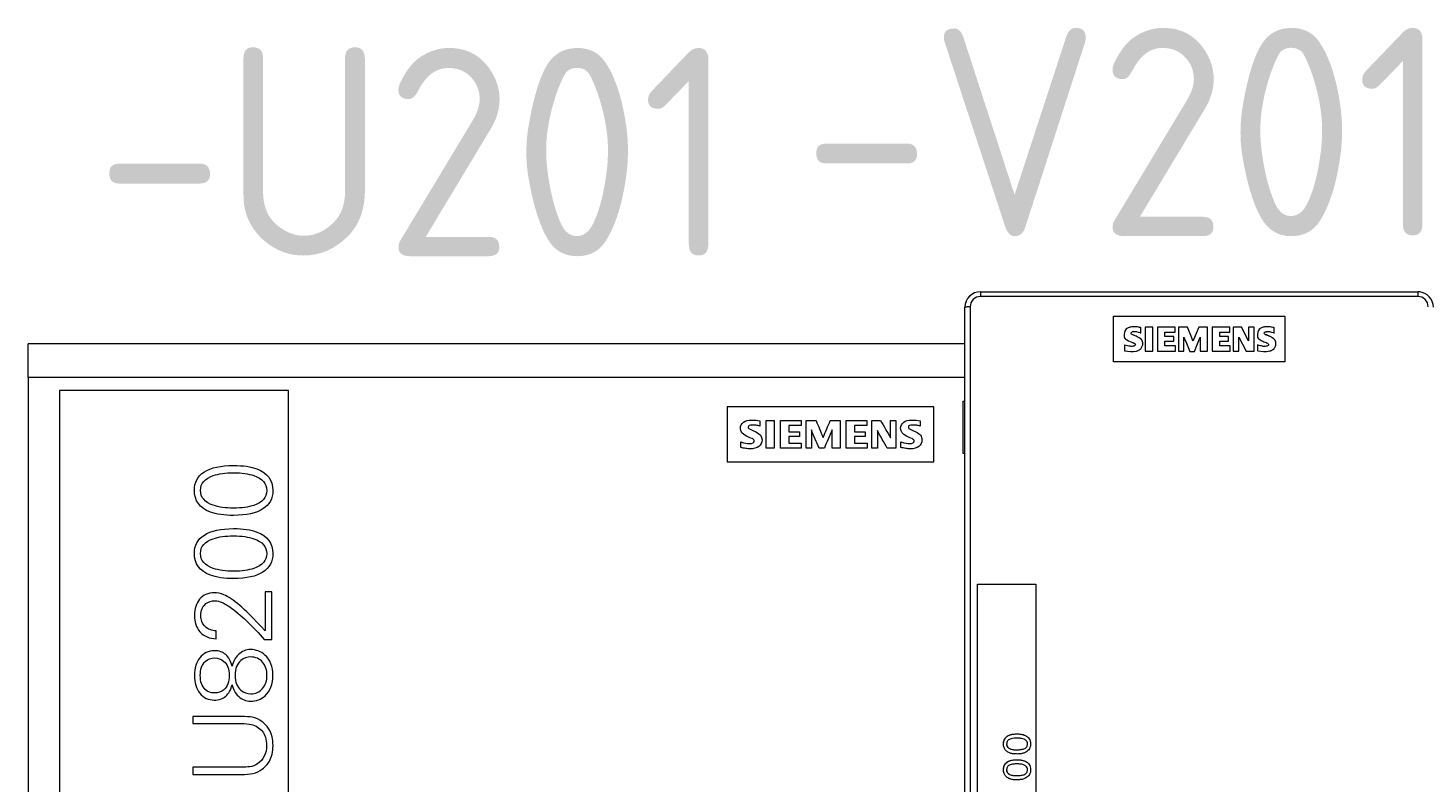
# Model space of a CAD drawing. Header units: millimetres. Extents: x 42151 to 59780, y 37376 to 44547.
# Drawn here: x 47894.4 to 48028.6, y 43530.1 to 43602.6 of the extents above; entities that cross this region are included whole.
import ezdxf
from ezdxf.enums import TextEntityAlignment as Align

# ---------------------------------------------------------------- set-up
doc = ezdxf.new("R2010")
doc.units = ezdxf.units.MM
doc.set_wipeout_variables(frame=1)
doc.layers.add('000-PI-Oprema', color=30, linetype='Continuous', lineweight=5)
doc.layers.add('SI-ORMAR-Oprema', color=30, linetype='Continuous', lineweight=5)
doc.layers.add('000-PI_TEXT', color=7, linetype='Continuous')
doc.styles.add('PI0', font='isocpeur.ttf', dxfattribs={"width": 0.9})

# ---------------------------------------------------------------- blocks, each defined once
blk = doc.blocks.new('6EP1336-3BA10_SITOP PSU8200 20 A')
blk.add_wipeout([(0, 125), (90, 125), (90, 0), (77.6, 0), (77.6, -5.35), (28.27, -5.35), (28.27, -8.9), (12.24, -8.9), (12.24, 0), (2.93, 0), (0, 0)])
at = {"layer": '000-PI-Oprema'}
for p, q in [((0, 121.75), (0, 125)), ((90, 125), (0, 125)), ((90, 125), (90, 121.75)), ((90, 121.75), (0, 121.75)), ((0, 121.75), (0, 34.7)), ((90, 121.75), (90, 34.7)), ((3, 120.5), (3, 35.6)), ((25, 120.5), (3, 120.5)), ((25, 35.6), (25, 120.5))]:
    blk.add_line(p, q, dxfattribs=at)
for points, degree in [([(0.03, 122.09), (0, 122.09), (-0.03, 122.09)], 2), ([(67.14, 118.95), (67.14, 117.19), (67.14, 115.42), (67.14, 113.65)], 3), ([(87, 118.95), (80.38, 118.95), (73.76, 118.95), (67.14, 118.95)], 3), ([(87, 113.65), (87, 115.42), (87, 117.19), (87, 118.95)], 3), ([(69.43, 116.75), (69.59, 116.68), (69.75, 116.61), (69.91, 116.54)], 3), ([(69.43, 116.75), (69.59, 116.68), (69.75, 116.61), (69.91, 116.54)], 3), ([(69.52, 117.67), (69.8, 117.67), (70.06, 117.64), (70.29, 117.59)], 3), ([(70.29, 117.59), (70.29, 117.42), (70.29, 117.25), (70.29, 117.08)], 3), ([(70.89, 117.61), (71.15, 117.61), (71.41, 117.61), (71.67, 117.61)], 3), ([(70.89, 117.61), (71.15, 117.61), (71.41, 117.61), (71.67, 117.61)], 3), ([(70.89, 114.96), (70.89, 115.85), (70.89, 116.73), (70.89, 117.61)], 3), ([(71.67, 117.61), (71.67, 116.73), (71.67, 115.85), (71.67, 114.96)], 3), ([(72.29, 117.61), (72.95, 117.61), (73.6, 117.61), (74.26, 117.61)], 3), ([(72.29, 114.96), (72.29, 115.85), (72.29, 116.73), (72.29, 117.61)], 3), ([(72.29, 117.61), (72.95, 117.61), (73.6, 117.61), (74.26, 117.61)], 3), ([(74.26, 117.14), (73.86, 117.14), (73.47, 117.14), (73.07, 117.14)], 3), ([(73.07, 117.14), (73.07, 116.94), (73.07, 116.74), (73.07, 116.54)], 3), ([(74.26, 117.61), (74.26, 117.45), (74.26, 117.3), (74.26, 117.14)], 3), ([(74.73, 117.61), (75.05, 117.61), (75.37, 117.61), (75.69, 117.61)], 3), ([(74.73, 114.96), (74.73, 115.85), (74.73, 116.73), (74.73, 117.61)], 3), ([(74.73, 117.61), (75.05, 117.61), (75.37, 117.61), (75.69, 117.61)], 3), ([(75.98, 114.96), (75.74, 115.55), (75.49, 116.13), (75.24, 116.72)], 3), ([(75.24, 116.72), (75.24, 116.13), (75.24, 115.55), (75.24, 114.96)], 3), ([(75.69, 117.61), (75.92, 117.08), (76.14, 116.54), (76.37, 116)], 3), ([(76.37, 116), (76.6, 116.54), (76.83, 117.08), (77.06, 117.61)], 3), ([(77.24, 116.72), (76.99, 116.13), (76.74, 115.55), (76.49, 114.96)], 3), ([(77.06, 117.61), (77.37, 117.61), (77.69, 117.61), (78.01, 117.61)], 3), ([(77.06, 117.61), (77.37, 117.61), (77.69, 117.61), (78.01, 117.61)], 3), ([(77.24, 114.96), (77.24, 115.55), (77.24, 116.13), (77.24, 116.72)], 3), ([(78.01, 117.61), (78.01, 116.73), (78.01, 115.85), (78.01, 114.96)], 3), ([(78.6, 117.61), (79.26, 117.61), (79.91, 117.61), (80.57, 117.61)], 3), ([(78.6, 117.61), (79.26, 117.61), (79.91, 117.61), (80.57, 117.61)], 3), ([(78.6, 114.96), (78.6, 115.85), (78.6, 116.73), (78.6, 117.61)], 3), ([(80.57, 117.14), (80.17, 117.14), (79.77, 117.14), (79.38, 117.14)], 3), ([(79.38, 117.14), (79.38, 116.94), (79.38, 116.74), (79.38, 116.54)], 3), ([(80.57, 117.61), (80.57, 117.45), (80.57, 117.3), (80.57, 117.14)], 3), ([(81.04, 117.61), (81.33, 117.61), (81.62, 117.61), (81.9, 117.61)], 3), ([(81.04, 114.96), (81.04, 115.85), (81.04, 116.73), (81.04, 117.61)], 3), ([(81.04, 117.61), (81.33, 117.61), (81.62, 117.61), (81.9, 117.61)], 3), ([(81.9, 117.61), (82.22, 117.06), (82.54, 116.5), (82.86, 115.95)], 3), ([(82.86, 117.61), (83.03, 117.61), (83.2, 117.61), (83.37, 117.61)], 3), ([(82.86, 117.61), (83.03, 117.61), (83.2, 117.61), (83.37, 117.61)], 3), ([(82.86, 115.95), (82.86, 116.5), (82.86, 117.06), (82.86, 117.61)], 3), ([(83.37, 117.61), (83.37, 116.73), (83.37, 115.85), (83.37, 114.96)], 3), ([(84.92, 117.67), (85.17, 117.67), (85.42, 117.64), (85.69, 117.59)], 3), ([(85.69, 117.59), (85.69, 117.42), (85.69, 117.25), (85.69, 117.08)], 3), ([(68.48, 115.02), (68.48, 115.2), (68.48, 115.38), (68.48, 115.56)], 3), ([(69.55, 115.88), (69.37, 115.96), (69.19, 116.04), (69.01, 116.12)], 3), ([(73.07, 116.54), (73.41, 116.54), (73.76, 116.54), (74.11, 116.54)], 3), ([(73.07, 116.54), (73.41, 116.54), (73.76, 116.54), (74.11, 116.54)], 3), ([(74.11, 116.09), (73.76, 116.09), (73.41, 116.09), (73.07, 116.09)], 3), ([(73.07, 116.09), (73.07, 115.88), (73.07, 115.67), (73.07, 115.46)], 3), ([(73.07, 115.46), (73.47, 115.46), (73.86, 115.46), (74.26, 115.46)], 3), ([(73.07, 115.46), (73.47, 115.46), (73.86, 115.46), (74.26, 115.46)], 3), ([(74.11, 116.54), (74.11, 116.39), (74.11, 116.24), (74.11, 116.09)], 3), ([(74.26, 115.46), (74.26, 115.3), (74.26, 115.13), (74.26, 114.96)], 3), ([(79.38, 116.54), (79.72, 116.54), (80.07, 116.54), (80.42, 116.54)], 3), ([(79.38, 116.54), (79.72, 116.54), (80.07, 116.54), (80.42, 116.54)], 3), ([(80.42, 116.09), (80.07, 116.09), (79.72, 116.09), (79.38, 116.09)], 3), ([(79.38, 116.09), (79.38, 115.88), (79.38, 115.67), (79.38, 115.46)], 3), ([(79.38, 115.46), (79.78, 115.46), (80.19, 115.46), (80.6, 115.46)], 3), ([(79.38, 115.46), (79.78, 115.46), (80.19, 115.46), (80.6, 115.46)], 3), ([(80.42, 116.54), (80.42, 116.39), (80.42, 116.24), (80.42, 116.09)], 3), ([(80.6, 115.46), (80.6, 115.3), (80.6, 115.13), (80.6, 114.96)], 3), ([(82.54, 114.96), (82.22, 115.53), (81.9, 116.09), (81.58, 116.65)], 3), ([(81.58, 116.65), (81.58, 116.09), (81.58, 115.53), (81.58, 114.96)], 3), ([(83.85, 115.02), (83.85, 115.2), (83.85, 115.38), (83.85, 115.56)], 3), ([(84.92, 115.88), (84.74, 115.96), (84.56, 116.04), (84.39, 116.12)], 3), ([(71.67, 114.96), (71.41, 114.96), (71.15, 114.96), (70.89, 114.96)], 3), ([(74.26, 114.96), (73.6, 114.96), (72.95, 114.96), (72.29, 114.96)], 3), ([(75.24, 114.96), (75.07, 114.96), (74.9, 114.96), (74.73, 114.96)], 3), ([(76.49, 114.96), (76.32, 114.96), (76.15, 114.96), (75.98, 114.96)], 3), ([(78.01, 114.96), (77.75, 114.96), (77.5, 114.96), (77.24, 114.96)], 3), ([(80.6, 114.96), (79.94, 114.96), (79.27, 114.96), (78.6, 114.96)], 3), ([(81.58, 114.96), (81.4, 114.96), (81.22, 114.96), (81.04, 114.96)], 3), ([(83.37, 114.96), (83.09, 114.96), (82.81, 114.96), (82.54, 114.96)], 3), ([(67.14, 113.65), (73.76, 113.65), (80.38, 113.65), (87, 113.65)], 3), ([(67.14, 113.65), (73.76, 113.65), (80.38, 113.65), (87, 113.65)], 3), ([(23.4, 101.17), (23.19, 101.17), (22.97, 101.17), (22.76, 101.17)], 3), ([(22.76, 101.17), (22.76, 99.93), (22.76, 98.68), (22.76, 97.43)], 3), ([(23.4, 96.59), (23.4, 98.12), (23.4, 99.64), (23.4, 101.17)], 3), ([(22.76, 97.43), (21.63, 98.64), (20.82, 99.45), (20.33, 99.86)], 3), ([(18.07, 96.66), (18.07, 96.92), (18.07, 97.18), (18.07, 97.43)], 3), ([(22.68, 96.59), (22.92, 96.59), (23.16, 96.59), (23.4, 96.59)], 3), ([(22.68, 96.59), (22.92, 96.59), (23.16, 96.59), (23.4, 96.59)], 3), ([(20.46, 89.19), (18.91, 89.19), (17.35, 89.19), (15.8, 89.19)], 3), ([(15.8, 89.19), (15.8, 88.97), (15.8, 88.74), (15.8, 88.52)], 3), ([(15.8, 84.31), (15.8, 84.08), (15.8, 83.86), (15.8, 83.63)], 3)]:
    blk.add_open_spline(points, degree=degree, dxfattribs=at)
for points, knots in [([(69.01, 116.12), (68.61, 116.31), (68.42, 116.56), (68.42, 117.12), (68.52, 117.31), (68.92, 117.6), (69.19, 117.67), (69.52, 117.67)], [0, 0, 0, 0, 0.381216, 0.381216, 0.691508, 0.691508, 1, 1, 1, 1]), ([(70.29, 117.08), (70.17, 117.12), (70.05, 117.15), (69.83, 117.19), (69.71, 117.19), (69.3, 117.19), (69.17, 117.13), (69.17, 116.94), (69.18, 116.9), (69.26, 116.83), (69.33, 116.79), (69.43, 116.75)], [0, 0, 0, 0, 0.174482, 0.174482, 0.348965, 0.348965, 0.718538, 0.718538, 0.861327, 0.861327, 1, 1, 1, 1]), ([(84.39, 116.12), (84.01, 116.3), (83.82, 116.55), (83.82, 117.12), (83.92, 117.31), (84.3, 117.6), (84.57, 117.67), (84.92, 117.67)], [0, 0, 0, 0, 0.388208, 0.388208, 0.695018, 0.695018, 1, 1, 1, 1]), ([(84.8, 116.75), (84.96, 116.68), (85.12, 116.61), (85.48, 116.45), (85.63, 116.34), (85.82, 116.08), (85.87, 115.93), (85.87, 115.5), (85.77, 115.29), (85.36, 114.98), (85.08, 114.9), (84.63, 114.9), (84.49, 114.92), (84.13, 114.97), (83.97, 115), (83.85, 115.02)], [0, 0, 0, 0, 0.111429, 0.111429, 0.2549, 0.2549, 0.399107, 0.399107, 0.627727, 0.627727, 0.85708, 0.85708, 0.92854, 0.92854, 1, 1, 1, 1]), ([(85.69, 117.08), (85.56, 117.12), (85.44, 117.15), (85.23, 117.19), (85.11, 117.19), (84.7, 117.19), (84.56, 117.13), (84.56, 116.91), (84.64, 116.83), (84.8, 116.75)], [0, 0, 0, 0, 0.176738, 0.176738, 0.353476, 0.353476, 0.750412, 0.750412, 1, 1, 1, 1]), ([(69.91, 116.54), (70.31, 116.35), (70.5, 116.09), (70.5, 115.51), (70.4, 115.3), (69.98, 114.98), (69.7, 114.9), (69.24, 114.9), (69.1, 114.91), (68.77, 114.97), (68.62, 114.99), (68.48, 115.02)], [0, 0, 0, 0, 0.333134, 0.333134, 0.592008, 0.592008, 0.850883, 0.850883, 0.925702, 0.925702, 1, 1, 1, 1]), ([(68.48, 115.56), (68.82, 115.46), (69.08, 115.41), (69.6, 115.41), (69.76, 115.49), (69.76, 115.75), (69.69, 115.83), (69.55, 115.88)], [0, 0, 0, 0, 0.273743, 0.273743, 0.706704, 0.706704, 1, 1, 1, 1]), ([(83.85, 115.56), (84.22, 115.46), (84.5, 115.41), (84.98, 115.41), (85.13, 115.49), (85.13, 115.7), (85.12, 115.74), (85.06, 115.79), (85.01, 115.83), (84.92, 115.88)], [0, 0, 0, 0, 0.263502, 0.263502, 0.694284, 0.694284, 0.847142, 0.847142, 1, 1, 1, 1]), ([(22.55, 109.13), (23.18, 109.54), (23.5, 110.13), (23.5, 111.9), (22.99, 112.59), (21.39, 113.2), (20.65, 113.3), (18.5, 113.3), (17.56, 113.1), (16.28, 112.27), (15.96, 111.68), (15.96, 109.91), (16.47, 109.22), (18.08, 108.61), (18.82, 108.51), (20.97, 108.51), (21.91, 108.71), (22.55, 109.13)], [0, 0, 0, 0, 0.125676, 0.125676, 0.288112, 0.288112, 0.379617, 0.379617, 0.503167, 0.503167, 0.626718, 0.626718, 0.786407, 0.786407, 0.877098, 0.877098, 1, 1, 1, 1]), ([(17.78, 109.48), (16.96, 109.77), (16.55, 110.24), (16.55, 111.58), (16.96, 112.06), (18.29, 112.51), (18.94, 112.6), (20.51, 112.6), (21.16, 112.51), (21.69, 112.33)], [0, 0, 0, 0, 0.307431, 0.307431, 0.617527, 0.617527, 0.811119, 0.811119, 1, 1, 1, 1]), ([(21.69, 112.33), (22.51, 112.04), (22.91, 111.57), (22.91, 110.23), (22.5, 109.75), (21.17, 109.3), (20.52, 109.21), (18.96, 109.21), (18.31, 109.3), (17.78, 109.48)], [0, 0, 0, 0, 0.307682, 0.307682, 0.618032, 0.618032, 0.810907, 0.810907, 1, 1, 1, 1]), ([(22.55, 103.06), (23.18, 103.48), (23.5, 104.07), (23.5, 105.84), (22.99, 106.53), (21.39, 107.13), (20.65, 107.24), (18.5, 107.24), (17.56, 107.04), (16.28, 106.21), (15.96, 105.61), (15.96, 103.85), (16.47, 103.16), (18.08, 102.55), (18.82, 102.44), (20.97, 102.44), (21.91, 102.65), (22.55, 103.06)], [0, 0, 0, 0, 0.125676, 0.125676, 0.288112, 0.288112, 0.379617, 0.379617, 0.503167, 0.503167, 0.626718, 0.626718, 0.786407, 0.786407, 0.877098, 0.877098, 1, 1, 1, 1]), ([(17.78, 103.42), (16.96, 103.71), (16.55, 104.18), (16.55, 105.52), (16.96, 105.99), (18.29, 106.45), (18.94, 106.54), (20.51, 106.54), (21.16, 106.45), (21.69, 106.26)], [0, 0, 0, 0, 0.307431, 0.307431, 0.617527, 0.617527, 0.811119, 0.811119, 1, 1, 1, 1]), ([(21.69, 106.26), (22.51, 105.98), (22.91, 105.51), (22.91, 104.17), (22.5, 103.69), (21.17, 103.24), (20.52, 103.15), (18.96, 103.15), (18.31, 103.24), (17.78, 103.42)], [0, 0, 0, 0, 0.307682, 0.307682, 0.618032, 0.618032, 0.810907, 0.810907, 1, 1, 1, 1]), ([(20.33, 99.86), (19.72, 100.36), (19.2, 100.7), (18.48, 101.01), (18.18, 101.07), (17.28, 101.07), (16.81, 100.87), (16.13, 100.06), (15.96, 99.54), (15.96, 98.28), (16.14, 97.75), (16.88, 96.89), (17.41, 96.66), (18.07, 96.66)], [0, 0, 0, 0, 0.137016, 0.137016, 0.233185, 0.233185, 0.418911, 0.418911, 0.604637, 0.604637, 0.794949, 0.794949, 1, 1, 1, 1]), ([(18.07, 97.43), (17.63, 97.43), (17.26, 97.57), (16.71, 98.1), (16.58, 98.46), (16.58, 99.41), (16.74, 99.79), (17.32, 100.21), (17.61, 100.31), (18.16, 100.31), (18.39, 100.25), (18.87, 100.04), (19.17, 99.86), (19.54, 99.59)], [0, 0, 0, 0, 0.195678, 0.195678, 0.392046, 0.392046, 0.612855, 0.612855, 0.777268, 0.777268, 0.888799, 0.888799, 1, 1, 1, 1]), ([(19.54, 99.59), (20.08, 99.19), (20.63, 98.72), (21.63, 97.74), (22.13, 97.22), (22.68, 96.59)], [0, 0, 0, 0, 0.559863, 0.559863, 1, 1, 1, 1]), ([(19.59, 94.04), (19.46, 94.53), (19.26, 94.89), (18.7, 95.38), (18.33, 95.51), (17.31, 95.51), (16.84, 95.28), (16.14, 94.39), (15.96, 93.83), (15.96, 92.45), (16.14, 91.88), (16.84, 90.99), (17.31, 90.77), (18.32, 90.77), (18.69, 90.9), (19.27, 91.4), (19.47, 91.76), (19.59, 92.23)], [0, 0, 0, 0, 0.11161, 0.11161, 0.222785, 0.222785, 0.361754, 0.361754, 0.500723, 0.500723, 0.640083, 0.640083, 0.779442, 0.779442, 0.889512, 0.889512, 1, 1, 1, 1]), ([(22.76, 91.19), (23.26, 91.64), (23.5, 92.29), (23.5, 93.98), (23.25, 94.63), (22.35, 95.45), (21.89, 95.62), (20.91, 95.62), (20.52, 95.46), (19.89, 94.84), (19.69, 94.48), (19.59, 94.04)], [0, 0, 0, 0, 0.245012, 0.245012, 0.487247, 0.487247, 0.678112, 0.678112, 0.846272, 0.846272, 1, 1, 1, 1]), ([(17, 91.79), (16.69, 92.09), (16.53, 92.54), (16.53, 93.74), (16.69, 94.18), (17.26, 94.72), (17.56, 94.83), (18.25, 94.83), (18.54, 94.72), (18.8, 94.49)], [0, 0, 0, 0, 0.29053, 0.29053, 0.577347, 0.577347, 0.797553, 0.797553, 1, 1, 1, 1]), ([(18.8, 94.49), (19.14, 94.2), (19.32, 93.75), (19.32, 92.53), (19.14, 92.07), (18.54, 91.55), (18.25, 91.45), (17.55, 91.45), (17.25, 91.56), (17, 91.79)], [0, 0, 0, 0, 0.283828, 0.283828, 0.568555, 0.568555, 0.773491, 0.773491, 1, 1, 1, 1]), ([(22.51, 94.41), (22.79, 94.07), (22.94, 93.65), (22.94, 92.63), (22.79, 92.21), (22.22, 91.54), (21.84, 91.37), (21.02, 91.37), (20.71, 91.49), (20.07, 92.03), (19.88, 92.5), (19.88, 93.79), (20.07, 94.26), (20.7, 94.8), (21.02, 94.91), (21.85, 94.91), (22.23, 94.74), (22.51, 94.41)], [0, 0, 0, 0, 0.130442, 0.130442, 0.2599, 0.2599, 0.388993, 0.388993, 0.492924, 0.492924, 0.631356, 0.631356, 0.771039, 0.771039, 0.873093, 0.873093, 1, 1, 1, 1]), ([(19.59, 92.23), (19.69, 91.79), (19.89, 91.43), (20.53, 90.82), (20.92, 90.66), (21.9, 90.66), (22.36, 90.83), (22.76, 91.19)], [0, 0, 0, 0, 0.28989, 0.28989, 0.61495, 0.61495, 1, 1, 1, 1]), ([(15.8, 83.63), (17.35, 83.63), (18.91, 83.63), (20.91, 83.63), (21.28, 83.66), (21.9, 83.78), (22.2, 83.92), (22.78, 84.37), (23.01, 84.62), (23.4, 85.3), (23.52, 85.81), (23.52, 87.02), (23.4, 87.52), (23, 88.22), (22.77, 88.47), (22.18, 88.91), (21.86, 89.06), (21.28, 89.17), (20.93, 89.19), (20.46, 89.19)], [0, 0, 0, 0, 0.292858, 0.292858, 0.376393, 0.376393, 0.460024, 0.460024, 0.543655, 0.543655, 0.664798, 0.664798, 0.785555, 0.785555, 0.867266, 0.867266, 0.94838, 0.94838, 1, 1, 1, 1]), ([(15.8, 88.52), (17.35, 88.52), (18.9, 88.52), (20.87, 88.52), (21.19, 88.49), (21.41, 88.43)], [0, 0, 0, 0, 0.789147, 0.789147, 1, 1, 1, 1]), ([(21.41, 88.43), (21.64, 88.37), (21.85, 88.29), (22.4, 87.93), (22.66, 87.6), (22.87, 86.97), (22.9, 86.71), (22.9, 86.02), (22.83, 85.67), (22.53, 85.08), (22.31, 84.84), (21.8, 84.5), (21.56, 84.4), (21.05, 84.33), (20.77, 84.31), (18.9, 84.31), (17.35, 84.31), (15.8, 84.31)], [0, 0, 0, 0, 0.060536, 0.060536, 0.183825, 0.183825, 0.255296, 0.255296, 0.351219, 0.351219, 0.447391, 0.447391, 0.527404, 0.527404, 0.607417, 0.607417, 1, 1, 1, 1])]:
    blk.add_open_spline(points, degree=3, knots=knots, dxfattribs=at)
blk = doc.blocks.new('sie_red1200')
blk.add_wipeout([(79772.31, 29415.96), (79772.31, 29280.97), (79817.31, 29280.97), (79817.3, 29415.96)]).dxf.layer = 'SI-ORMAR-Oprema'
at = {"layer": 'SI-ORMAR-Oprema'}
for p, q in [((79773.81, 29415.96), (79815.81, 29415.96)), ((79773.81, 29415.96), (79773.81, 29415.5)), ((79815.81, 29415.96), (79815.81, 29415.5)), ((79815.96, 29415.96), (79815.81, 29415.96)), ((79772.31, 29282.46), (79772.31, 29414.46)), ((79772.81, 29414.5), (79772.81, 29282.42)), ((79815.81, 29415.5), (79773.81, 29415.5)), ((79786.57, 29413.61), (79803.05, 29413.61)), ((79786.57, 29409.21), (79786.57, 29413.61)), ((79803.05, 29413.61), (79803.05, 29409.21)), ((79788.27, 29411.97), (79788.27, 29411.97)), ((79788.43, 29411.82), (79788.32, 29411.88)), ((79788.43, 29411.82), (79788.32, 29411.88)), ((79788.32, 29411.88), (79788.32, 29411.88)), ((79788.43, 29411.82), (79788.43, 29411.82)), ((79789.15, 29412), (79789.21, 29411.97)), ((79789.21, 29412.5), (79789.18, 29412.51)), ((79789.21, 29411.97), (79789.21, 29412.5)), ((79790.35, 29412.56), (79789.62, 29412.56)), ((79790.35, 29412.56), (79789.62, 29412.56)), ((79789.62, 29412.56), (79789.62, 29410.26)), ((79790.35, 29410.26), (79790.35, 29412.56)), ((79792.5, 29412.56), (79790.8, 29412.56)), ((79792.5, 29412.56), (79790.8, 29412.56)), ((79790.8, 29412.56), (79790.8, 29410.26)), ((79791.51, 29412.06), (79792.5, 29412.06)), ((79791.51, 29411.66), (79791.51, 29412.06)), ((79792.37, 29411.66), (79791.51, 29411.66)), ((79792.37, 29411.66), (79791.51, 29411.66)), ((79791.51, 29411.66), (79791.51, 29411.66)), ((79792.37, 29411.2), (79792.37, 29411.66)), ((79792.5, 29412.06), (79792.5, 29412.56)), ((79793.7, 29412.56), (79792.82, 29412.56)), ((79793.7, 29412.56), (79792.82, 29412.56)), ((79792.82, 29412.56), (79792.82, 29410.26)), ((79793.35, 29411.59), (79793.41, 29411.44)), ((79793.35, 29410.26), (79793.35, 29411.59)), ((79794.11, 29411.52), (79793.7, 29412.56)), ((79794.11, 29411.52), (79793.7, 29412.56)), ((79793.7, 29412.56), (79793.7, 29412.56)), ((79794.18, 29411.34), (79794.11, 29411.52)), ((79794.18, 29411.34), (79794.11, 29411.52)), ((79794.11, 29411.52), (79794.11, 29411.52)), ((79794.52, 29411.96), (79794.27, 29411.34)), ((79794.52, 29411.96), (79794.27, 29411.34)), ((79794.77, 29412.56), (79794.52, 29411.96)), ((79794.77, 29412.56), (79794.52, 29411.96)), ((79794.52, 29411.96), (79794.52, 29411.96)), ((79794.59, 29410.8), (79794.92, 29411.59)), ((79795.61, 29412.56), (79794.77, 29412.56)), ((79794.77, 29412.56), (79794.77, 29412.56)), ((79795.61, 29412.56), (79794.77, 29412.56)), ((79794.92, 29411.59), (79794.92, 29410.26)), ((79795.61, 29410.26), (79795.61, 29412.56)), ((79797.76, 29412.56), (79796.06, 29412.56)), ((79797.76, 29412.56), (79796.06, 29412.56)), ((79796.06, 29412.56), (79796.06, 29410.26)), ((79796.78, 29412.06), (79797.76, 29412.06)), ((79796.78, 29411.66), (79796.78, 29412.06)), ((79797.63, 29411.66), (79796.78, 29411.66)), ((79797.63, 29411.66), (79796.78, 29411.66)), ((79796.78, 29411.66), (79796.78, 29411.66)), ((79797.63, 29411.2), (79797.63, 29411.66)), ((79797.76, 29412.06), (79797.76, 29412.56)), ((79798.87, 29412.56), (79798.08, 29412.56)), ((79798.87, 29412.56), (79798.08, 29412.56)), ((79798.08, 29412.56), (79798.08, 29410.26)), ((79798.61, 29411.58), (79799.32, 29410.26)), ((79798.61, 29410.26), (79798.61, 29411.58)), ((79799.56, 29411.25), (79798.87, 29412.56)), ((79799.56, 29411.25), (79798.87, 29412.56)), ((79798.87, 29412.56), (79798.87, 29412.56)), ((79800.1, 29412.56), (79799.56, 29412.56)), ((79800.1, 29412.56), (79799.56, 29412.56)), ((79799.56, 29412.56), (79799.56, 29411.25)), ((79800.1, 29410.26), (79800.1, 29412.56)), ((79801.07, 29411.93), (79801.07, 29411.93)), ((79801.11, 29411.88), (79801.11, 29411.88)), ((79801.23, 29411.82), (79801.23, 29411.82)), ((79801.95, 29412), (79802.01, 29411.97)), ((79802.01, 29412.5), (79801.98, 29412.51)), ((79801.98, 29412.51), (79801.98, 29412.51)), ((79802.01, 29412.5), (79801.98, 29412.51)), ((79802.01, 29411.97), (79802.01, 29412.5)), ((79787.68, 29410.82), (79787.62, 29410.84)), ((79787.62, 29410.84), (79787.62, 29410.3)), ((79787.68, 29410.82), (79787.62, 29410.84)), ((79787.62, 29410.3), (79787.65, 29410.29)), ((79787.68, 29410.82), (79787.68, 29410.82)), ((79789.62, 29410.26), (79790.35, 29410.26)), ((79790.8, 29410.26), (79792.52, 29410.26)), ((79791.51, 29411.2), (79792.37, 29411.2)), ((79791.51, 29410.77), (79791.51, 29411.2)), ((79792.52, 29410.77), (79791.51, 29410.77)), ((79792.52, 29410.77), (79791.51, 29410.77)), ((79791.51, 29410.77), (79791.51, 29410.77)), ((79792.52, 29410.26), (79792.52, 29410.77)), ((79792.82, 29410.26), (79793.35, 29410.26)), ((79793.41, 29411.44), (79793.58, 29411.02)), ((79793.58, 29411.02), (79793.91, 29410.23)), ((79793.91, 29410.23), (79794.35, 29410.23)), ((79794.22, 29411.24), (79794.18, 29411.34)), ((79794.22, 29411.24), (79794.18, 29411.34)), ((79794.18, 29411.34), (79794.18, 29411.34)), ((79794.27, 29411.34), (79794.22, 29411.24)), ((79794.27, 29411.34), (79794.22, 29411.24)), ((79794.22, 29411.24), (79794.22, 29411.24)), ((79794.27, 29411.34), (79794.27, 29411.34)), ((79794.35, 29410.23), (79794.59, 29410.8)), ((79794.92, 29410.26), (79795.61, 29410.26)), ((79796.06, 29410.26), (79797.78, 29410.26)), ((79796.78, 29411.2), (79797.63, 29411.2)), ((79796.78, 29410.77), (79796.78, 29411.2)), ((79797.78, 29410.77), (79796.78, 29410.77)), ((79797.78, 29410.77), (79796.78, 29410.77)), ((79796.78, 29410.77), (79796.78, 29410.77)), ((79797.78, 29410.26), (79797.78, 29410.77)), ((79798.08, 29410.26), (79798.61, 29410.26)), ((79799.32, 29410.26), (79800.1, 29410.26)), ((79799.56, 29411.25), (79799.56, 29411.25)), ((79800.47, 29410.82), (79800.42, 29410.84)), ((79800.42, 29410.84), (79800.42, 29410.3)), ((79800.47, 29410.82), (79800.42, 29410.84)), ((79800.42, 29410.3), (79800.45, 29410.29)), ((79800.45, 29410.29), (79800.99, 29410.22)), ((79800.47, 29410.82), (79800.47, 29410.82)), ((79803.05, 29409.21), (79786.57, 29409.21)), ((79803.05, 29409.21), (79786.57, 29409.21)), ((79786.57, 29409.21), (79786.57, 29409.21)), ((79803.05, 29409.21), (79803.05, 29409.21)), ((79772.11, 29405.46), (79772.31, 29405.46)), ((79772.11, 29405.46), (79772.11, 29400.46)), ((79772.11, 29400.46), (79772.31, 29400.46)), ((79773.51, 29282.66), (79773.51, 29387.88)), ((79773.51, 29387.88), (79779.11, 29387.88)), ((79779.11, 29387.88), (79779.11, 29282.66)), ((79776.24, 29373.15), (79776.24, 29373.15)), ((79776.24, 29370.67), (79776.24, 29370.67))]:
    blk.add_line(p, q, dxfattribs=at)
for centre, radius, start, end in [((79773.81, 29414.46), 1.5, 90, 180), ((79773.81, 29414.46), 1.5, 131.9099, 139.1701), ((79773.81, 29414.46), 1.5, 120.7001, 125.7748), ((79815.81, 29414.46), 1.5, 80.274, 90), ((79815.81, 29414.46), 1.5, 0, 84.3798), ((79773.81, 29414.46), 1.5, 154.0528, 165.6453), ((79773.81, 29414.5), 1, 90.0173, 180.0185), ((79815.81, 29414.5), 1, 359.9827, 89.9815), ((79788.01, 29411.76), 0.425, 197.5035, 226.982), ((79788.49, 29411.83), 0.292, 92.4197, 130.3624), ((79788.57, 29410.72), 1.4, 65.4047, 93.6572), ((79801.16, 29411.97), 0.0977, 208.1345, 243.7141), ((79801.69, 29412.86), 1.14, 239.3296, 245.8724), ((79801.69, 29412.86), 1.14, 239.3296, 245.8724), ((79801.36, 29410.72), 1.4, 65.4015, 93.6603), ((79788.29, 29412.76), 2.55, 255.4622, 281.5007), ((79788.98, 29413), 2, 230.9907, 251.448), ((79801.15, 29412.03), 1.82, 264.7673, 283.9486), ((79801.34, 29410.85), 0.143, 27.0196, 54.0787)]:
    blk.add_arc(centre, radius, start, end, dxfattribs=at)
blk.add_ellipse((79772.81, 29414.46), major_axis=(0.5, 0), ratio=0.082552, start_param=1.570796, end_param=3.141593, dxfattribs=at)
for points, knots in [([(79789.18, 29412.51), (79789.04, 29412.54), (79788.78, 29412.6), (79788.4, 29412.6), (79788.07, 29412.54), (79787.63, 29412.33), (79787.61, 29411.92), (79787.61, 29411.63)], [0, 0, 0, 0, 0.189134, 0.366231, 0.509057, 0.648045, 1, 1, 1, 1]), ([(79788.32, 29411.88), (79788.29, 29411.9), (79788.28, 29411.91), (79788.27, 29411.94), (79788.27, 29411.95), (79788.27, 29412), (79788.28, 29412.03), (79788.3, 29412.05)], [0, 0, 0, 0, 0.25, 0.25, 0.5, 0.5, 1, 1, 1, 1]), ([(79788.32, 29411.88), (79788.31, 29411.89), (79788.3, 29411.9), (79788.28, 29411.91), (79788.27, 29411.94), (79788.27, 29411.96), (79788.27, 29411.97), (79788.27, 29411.97)], [0, 0, 0, 0, 0.1436349, 0.2499578, 0.3518858, 0.5002956, 0.5476782, 0.5476782, 0.5476782, 0.5476782]), ([(79788.8, 29410.26), (79788.9, 29410.3), (79789.09, 29410.36), (79789.3, 29410.58), (79789.4, 29410.86), (79789.39, 29411.12), (79789.27, 29411.4), (79789.02, 29411.55), (79788.72, 29411.7), (79788.54, 29411.78), (79788.43, 29411.82)], [0, 0, 0, 0, 0.132328, 0.249264, 0.373909, 0.499142, 0.577818, 0.74857, 0.849113, 1, 1, 1, 1]), ([(79789.39, 29410.97), (79789.39, 29410.98), (79789.39, 29411.04), (79789.37, 29411.16), (79789.32, 29411.3), (79789.19, 29411.45), (79789.06, 29411.53), (79788.97, 29411.57), (79788.97, 29411.57)], [0.4176743, 0.4176743, 0.4176743, 0.4176743, 0.4361287, 0.4988868, 0.5613768, 0.6238514, 0.748995, 0.7494115, 0.7494115, 0.7494115, 0.7494115]), ([(79801.98, 29412.51), (79801.84, 29412.54), (79801.58, 29412.6), (79801.2, 29412.6), (79800.87, 29412.54), (79800.43, 29412.33), (79800.41, 29411.93), (79800.4, 29411.63)], [0, 0, 0, 0, 0.188457, 0.36653, 0.509357, 0.645731, 1, 1, 1, 1]), ([(79800.4, 29411.63), (79800.45, 29411.5), (79800.56, 29411.39), (79800.85, 29411.23), (79800.98, 29411.17), (79801.21, 29411.08), (79801.27, 29411.05), (79801.36, 29411.01), (79801.4, 29410.99), (79801.42, 29410.97)], [0, 0, 0, 0, 0.5, 0.5, 0.75, 0.75, 0.875, 0.875, 1, 1, 1, 1]), ([(79801.07, 29411.93), (79801.07, 29411.93), (79801.06, 29411.95), (79801.06, 29411.98), (79801.07, 29412.01), (79801.08, 29412.04), (79801.12, 29412.08), (79801.19, 29412.11), (79801.24, 29412.12), (79801.27, 29412.12)], [0, 0, 0, 0, 0.073219, 0.161972, 0.250486, 0.346127, 0.499955, 0.734413, 1, 1, 1, 1]), ([(79802.15, 29411.2), (79802.14, 29411.22), (79802.12, 29411.26), (79802.09, 29411.32), (79802.04, 29411.38), (79801.97, 29411.44), (79801.88, 29411.51), (79801.76, 29411.58), (79801.62, 29411.65), (79801.48, 29411.71), (79801.34, 29411.77), (79801.26, 29411.81), (79801.23, 29411.82)], [0, 0, 0, 0, 0.058865, 0.119299, 0.182548, 0.249706, 0.364139, 0.499607, 0.610119, 0.749784, 0.91963, 1, 1, 1, 1]), ([(79802.15, 29411.2), (79802.14, 29411.22), (79802.13, 29411.26), (79802.09, 29411.32), (79802.02, 29411.4), (79801.9, 29411.5), (79801.72, 29411.61), (79801.5, 29411.7), (79801.32, 29411.78), (79801.25, 29411.82), (79801.23, 29411.82)], [0, 0, 0, 0, 0.047176, 0.113105, 0.201508, 0.324556, 0.499565, 0.775496, 0.946097, 1, 1, 1, 1]), ([(79788.67, 29410.92), (79788.68, 29410.88), (79788.69, 29410.82), (79788.61, 29410.76), (79788.51, 29410.72), (79788.35, 29410.7), (79788.15, 29410.71), (79787.92, 29410.75), (79787.76, 29410.8), (79787.68, 29410.82)], [0, 0, 0, 0, 0.090424, 0.164929, 0.228378, 0.378537, 0.571628, 0.768583, 1, 1, 1, 1]), ([(79788.34, 29411.11), (79788.37, 29411.1), (79788.43, 29411.07), (79788.5, 29411.04), (79788.56, 29411.01), (79788.61, 29410.98), (79788.65, 29410.95), (79788.66, 29410.93), (79788.67, 29410.92)], [0, 0, 0, 0, 0.236952, 0.45267, 0.636777, 0.789974, 0.908635, 1, 1, 1, 1]), ([(79801.46, 29410.92), (79801.47, 29410.88), (79801.48, 29410.81), (79801.38, 29410.73), (79801.24, 29410.71), (79801.06, 29410.7), (79800.88, 29410.72), (79800.68, 29410.77), (79800.54, 29410.8), (79800.47, 29410.82)], [0, 0, 0, 0, 0.086981, 0.179216, 0.305063, 0.465379, 0.63188, 0.804703, 1, 1, 1, 1]), ([(79801.59, 29410.26), (79801.63, 29410.27), (79801.7, 29410.3), (79801.8, 29410.34), (79801.89, 29410.39), (79801.97, 29410.45), (79802.03, 29410.52), (79802.1, 29410.62), (79802.15, 29410.74), (79802.18, 29410.89), (79802.18, 29411.02), (79802.17, 29411.12), (79802.15, 29411.18), (79802.15, 29411.2)], [0, 0, 0, 0, 0.093486, 0.181349, 0.264797, 0.344897, 0.422518, 0.499358, 0.620504, 0.74943, 0.865126, 0.946784, 1, 1, 1, 1]), ([(79776.01, 29372.52), (79776, 29372.62), (79776.03, 29372.85), (79776.16, 29373.04), (79776.24, 29373.15)], [0.7977466, 0.7977466, 0.7977466, 0.7977466, 0.8824569, 1, 1, 1, 1]), ([(79778.16, 29371.73), (79778.07, 29371.69), (79777.87, 29371.6), (79777.52, 29371.55), (79777.16, 29371.55), (79776.81, 29371.58), (79776.49, 29371.68), (79776.22, 29371.87), (79776.04, 29372.17), (79776, 29372.52), (79776.04, 29372.87), (79776.17, 29373.06), (79776.24, 29373.15)], [0, 0, 0, 0, 0.08939, 0.190923, 0.305816, 0.41043, 0.499811, 0.599103, 0.693415, 0.798959, 0.904742, 1, 1, 1, 1]), ([(79776.24, 29373.15), (79776.29, 29373.2), (79776.4, 29373.3), (79776.61, 29373.39), (79776.86, 29373.46), (79777.22, 29373.49), (79777.64, 29373.48), (79777.97, 29373.4), (79778.12, 29373.32), (79778.12, 29373.32)], [0, 0, 0, 0, 0.0535254, 0.111551, 0.1767326, 0.2509618, 0.3868041, 0.5009648, 0.508168, 0.508168, 0.508168, 0.508168]), ([(79776.24, 29373.15), (79776.3, 29373.21), (79776.44, 29373.33), (79776.73, 29373.43), (79777.07, 29373.48), (79777.44, 29373.49), (79777.79, 29373.44), (79778.16, 29373.33), (79778.52, 29373.05), (79778.65, 29372.55), (79778.56, 29372.03), (79778.29, 29371.83), (79778.16, 29371.73)], [0, 0, 0, 0, 0.066946, 0.142002, 0.229755, 0.330394, 0.421654, 0.500977, 0.625052, 0.75013, 0.881399, 1, 1, 1, 1]), ([(79777.99, 29372.98), (79777.91, 29373), (79777.72, 29373.06), (79777.39, 29373.08), (79777.06, 29373.08), (79776.73, 29373.03), (79776.42, 29372.9), (79776.28, 29372.58), (79776.33, 29372.24), (79776.51, 29372.12), (79776.59, 29372.07)], [0, 0, 0, 0, 0.103768, 0.235369, 0.381253, 0.500157, 0.635039, 0.75014, 0.892744, 1, 1, 1, 1]), ([(79776.59, 29372.07), (79776.67, 29372.04), (79776.87, 29371.97), (79777.2, 29371.95), (79777.55, 29371.96), (79777.9, 29372.01), (79778.21, 29372.14), (79778.35, 29372.47), (79778.28, 29372.82), (79778.08, 29372.92), (79777.99, 29372.98)], [0, 0, 0, 0, 0.103405, 0.235526, 0.38334, 0.502243, 0.636908, 0.751306, 0.883834, 1, 1, 1, 1]), ([(79776.3, 29372.52), (79776.3, 29372.43), (79776.34, 29372.24), (79776.5, 29372.13), (79776.59, 29372.07)], [0.7807312, 0.7807312, 0.7807312, 0.7807312, 0.876671, 1, 1, 1, 1]), ([(79776.59, 29372.07), (79776.64, 29372.05), (79776.75, 29372.01), (79776.86, 29371.99), (79776.91, 29371.98)], [0, 0, 0, 0, 0.0690956, 0.1276048, 0.1276048, 0.1276048, 0.1276048]), ([(79776.01, 29370.04), (79776, 29370.14), (79776.03, 29370.37), (79776.16, 29370.56), (79776.24, 29370.67)], [0.7977656, 0.7977656, 0.7977656, 0.7977656, 0.8824529, 1, 1, 1, 1]), ([(79778.16, 29369.25), (79778.07, 29369.21), (79777.87, 29369.12), (79777.52, 29369.07), (79777.16, 29369.06), (79776.81, 29369.1), (79776.49, 29369.2), (79776.22, 29369.39), (79776.04, 29369.69), (79776, 29370.04), (79776.04, 29370.39), (79776.17, 29370.58), (79776.24, 29370.67)], [0, 0, 0, 0, 0.089385, 0.190914, 0.305805, 0.410426, 0.499811, 0.599117, 0.693432, 0.798976, 0.904757, 1, 1, 1, 1]), ([(79776.24, 29370.67), (79776.29, 29370.72), (79776.4, 29370.82), (79776.61, 29370.91), (79776.86, 29370.98), (79777.22, 29371.01), (79777.64, 29371), (79777.97, 29370.91), (79778.11, 29370.84), (79778.12, 29370.84)], [0, 0, 0, 0, 0.053523, 0.1115482, 0.1767308, 0.2509614, 0.3868021, 0.500963, 0.5081665, 0.5081665, 0.5081665, 0.5081665]), ([(79776.24, 29370.67), (79776.3, 29370.73), (79776.44, 29370.85), (79776.73, 29370.95), (79777.07, 29371), (79777.44, 29371.01), (79777.79, 29370.96), (79778.16, 29370.85), (79778.52, 29370.57), (79778.65, 29370.07), (79778.56, 29369.55), (79778.29, 29369.35), (79778.16, 29369.25)], [0, 0, 0, 0, 0.066946, 0.142002, 0.229756, 0.330395, 0.421655, 0.500975, 0.625041, 0.75013, 0.881378, 1, 1, 1, 1]), ([(79777.99, 29370.49), (79777.91, 29370.52), (79777.72, 29370.58), (79777.39, 29370.6), (79777.06, 29370.6), (79776.73, 29370.55), (79776.42, 29370.42), (79776.28, 29370.1), (79776.33, 29369.76), (79776.51, 29369.64), (79776.59, 29369.59)], [0, 0, 0, 0, 0.103765, 0.235359, 0.381243, 0.500151, 0.63504, 0.750139, 0.892728, 1, 1, 1, 1]), ([(79776.3, 29370.04), (79776.3, 29369.95), (79776.34, 29369.76), (79776.5, 29369.65), (79776.59, 29369.59)], [0.780747, 0.780747, 0.780747, 0.780747, 0.8766634, 1, 1, 1, 1]), ([(79776.59, 29369.59), (79776.67, 29369.56), (79776.87, 29369.49), (79777.2, 29369.47), (79777.55, 29369.47), (79777.9, 29369.53), (79778.21, 29369.66), (79778.35, 29369.99), (79778.28, 29370.33), (79778.08, 29370.44), (79777.99, 29370.49)], [0, 0, 0, 0, 0.1034, 0.235516, 0.383334, 0.502244, 0.636931, 0.751308, 0.883856, 1, 1, 1, 1]), ([(79776.59, 29369.59), (79776.64, 29369.57), (79776.75, 29369.53), (79776.86, 29369.51), (79776.91, 29369.5)], [0, 0, 0, 0, 0.0690952, 0.1276043, 0.1276043, 0.1276043, 0.1276043])]:
    blk.add_open_spline(points, degree=3, knots=knots, dxfattribs=at)
blk.add_open_spline([(79788.51, 29411.79), (79788.49, 29411.8), (79788.46, 29411.81), (79788.43, 29411.82)], degree=3, dxfattribs=at)

msp = doc.modelspace()

# ---------------------------------------------------------------- block references
at = {"layer": '000-PI-Oprema', "ltscale": 0.25}
msp.add_blockref('6EP1336-3BA10_SITOP PSU8200 20 A', (47894.45, 43447.247), dxfattribs=at)

# ---------------------------------------------------------------- texts
at = {"layer": '000-PI_TEXT', "style": 'PI0', "width": 0.9}
for s, p in [('-V201', (47999.927, 43592.581)), ('-U201', (47931.656, 43590.687))]:
    msp.add_text(s, height=20, dxfattribs=at).set_placement(p, align=Align.MIDDLE)

# ---------------------------------------------------------------- next in the draw order: block references
at = {"layer": '000-PI-Oprema'}
msp.add_blockref('sie_red1200', (-31787.858, 14161.284), dxfattribs=at)

doc.saveas('drawing.dxf')
